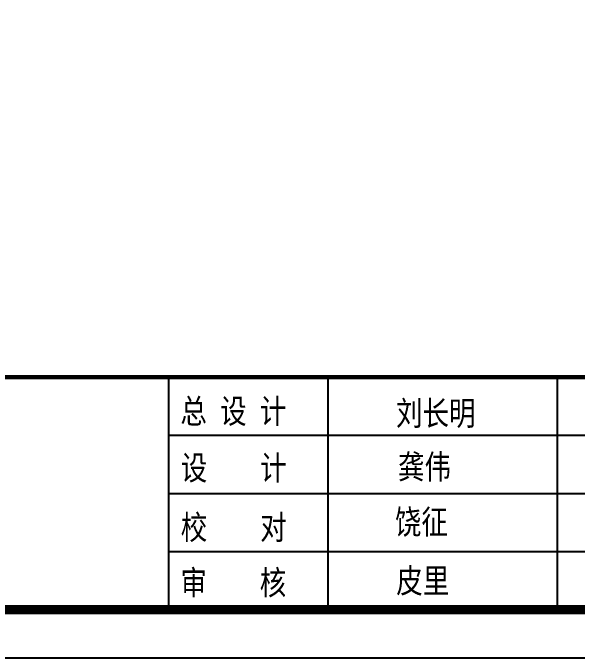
# Model space of a CAD drawing. Extents: x -149393 to 1177518, y -366685 to 296590.
# Drawn here: x 987931 to 1004353, y 212582 to 231375 of the extents above; entities that cross this region are included whole.
import ezdxf

# ---------------------------------------------------------------- set-up
doc = ezdxf.new("R2010")
doc.units = 0
doc.header["$LTSCALE"] = 1000
doc.header["$MEASUREMENT"] = 0
doc.layers.add('PUB_TITLE', color=253, linetype='CONTINUOUS')
doc.layers.add('标注', color=1, linetype='CONTINUOUS')
doc.styles.add('宋体', font='')
doc.styles.get('宋体').set_extended_font_data('SimSun')

msp = doc.modelspace()

# ---------------------------------------------------------------- linework, layer by layer
at = {"layer": 'PUB_TITLE'}
for p, q in [((992457.6, 220764.4), (992457.6, 213996)), ((997102.3, 220764.4), (997102.3, 213996)), ((1003777, 220764.4), (1003777, 213996)), ((992457.6, 219072.3), (1019361, 219072.3)), ((992457.6, 217380.2), (1019361, 217380.2)), ((992457.6, 217380.2), (1002235.5, 217380.2)), ((992457.6, 215688.1), (1019361, 215688.1))]:
    msp.add_line(p, q, dxfattribs=at)
msp.add_lwpolyline([(901975.2, 296590.3), (1020775.2, 296590.3), (1020775.2, 212581.7), (901975.2, 212581.7)], close=True, dxfattribs=at)
at = {"layer": 'PUB_TITLE', "const_width": 270.7}
msp.add_lwpolyline([(909046.7, 295176), (1019361, 295176), (1019361, 213996), (909046.7, 213996), (909046.7, 295176)], close=True, dxfattribs=at)
at = {"layer": 'PUB_TITLE', "const_width": 135.4}
msp.add_lwpolyline([(909046.7, 220764.4), (1019361, 220764.4)], dxfattribs=at)

# ---------------------------------------------------------------- texts
at = {"layer": '标注', "style": '宋体', "width": 0.8}
for s, p in [('总 设 计', (992804, 219422)), ('刘长明', (999081.5, 219362.7)), ('设    计 ', (992815.7, 217771.2)), ('龚伟', (999138.6, 217800.5)), ('饶征', (999049.3, 216194.3)), ('校    对', (992815.7, 216037.8)), ('审    核', (992804.7, 214427.7)), ('皮里', (999088.9, 214480.2))]:
    msp.add_text(s, height=707.14, dxfattribs=at).set_placement(p)

doc.saveas('drawing.dxf')
